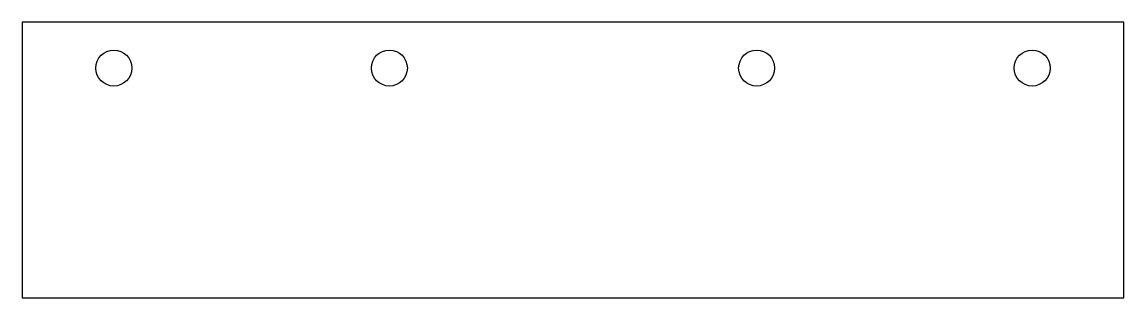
# Model space of a CAD drawing. Header units: inches. Extents: x 2 to 5, y 2 to 2.75.
import ezdxf

# ---------------------------------------------------------------- set-up
doc = ezdxf.new("R2010")
doc.units = ezdxf.units.IN
doc.header["$MEASUREMENT"] = 0
doc.layers.get('0').update_dxf_attribs({"linetype": 'CONTINUOUS'})

msp = doc.modelspace()

# ---------------------------------------------------------------- linework, layer by layer
for p, q in [((2, 2.75, 0.05), (2, 2, 0.05)), ((5, 2.75, 0.05), (2, 2.75, 0.05)), ((5, 2, 0.05), (5, 2.75, 0.05)), ((2, 2, 0.05), (5, 2, 0.05))]:
    msp.add_line(p, q)
for centre in [(2.25, 2.625), (3, 2.625), (4, 2.625), (4.75, 2.625)]:
    msp.add_circle(centre, 0.049)

doc.saveas('drawing.dxf')
